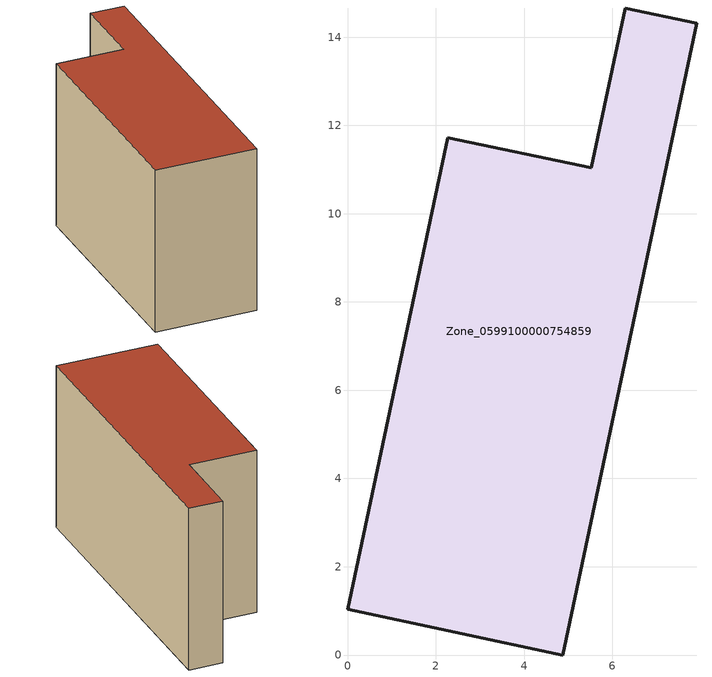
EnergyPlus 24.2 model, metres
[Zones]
Zone_0599100000754859
 floor ground (C_G): 4.88,0 0,1.04 2.27,11.72 5.52,11.04 6.29,14.66 7.92,14.31 z0
 wall outside (C_F): 0,1.04 4.88,0 7.92,14.31 6.29,14.66 5.52,11.04 2.27,11.72 0,1.04 z0:8.27
 roof outside (C_R): 2.27,11.72 0,1.04 4.88,0 7.92,14.31 6.29,14.66 5.52,11.04 z8.27
[BUILDING]
Pand.0599100000754859: North Axis=0; Terrain=City; Loads Convergence Tolerance Value=0.04; Temperature Convergence Tolerance Value=0.4; Solar Distribution=FullExterior; Maximum Number of Warmup Days=25; Minimum Number of Warmup Days=1
[Site:Location]
Rotterdam.The.Hague.AP_ZH_NLD Design_Conditions: Latitude=51.96; Longitude=4.45; Time Zone=1; Elevation=-4.5
[SITE:GROUNDTEMPERATURE:BUILDINGSURFACE]
18, 18, 18, 18, 18, 18, 18, 18, 18, 18, 18, 18
[MATERIAL] Thermal Absorptance=0.9; Solar Absorptance=0.7; Visible Absorptance=0.7
Name | Roughness | Thickness | Conductivity | Density | Specific Heat
G.TC.1975-1991 | MediumSmooth | 0.15 | 0.288461 | 540 | 1210
F.TC.1975-1991 | Rough | 0.3 | 0.230769 | 1920 | 840
R.TC.1975-1991 | MediumRough | 0.2 | 0.153846 | 1500 | 1000
[CONSTRUCTION]
C_G: G.TC.1975-1991
C_F: F.TC.1975-1991
C_R: R.TC.1975-1991
[ZONE]
Zone_0599100000754859: Type=1; Multiplier=1; Ceiling Height=Autocalculate; Volume=Autocalculate; Floor Area=autocalculate; Part of Total Floor Area=Yes
[ZONEINFILTRATION:DESIGNFLOWRATE]
Infil_Zone_0599100000754859: Zone or ZoneList or Space or SpaceList=Zone_0599100000754859; Schedule=AlwaysOn; Design Flow Rate Calculation Method=Flow/Area; Flow Rate per Floor Area=0.003; Constant Term Coefficient=1; Temperature Term Coefficient=0; Velocity Term Coefficient=0; Velocity Squared Term Coefficient=0
[HVACTEMPLATE:ZONE:IDEALLOADSAIRSYSTEM]
Zone_0599100000754859: Maximum Heating Supply Air Temperature=50; Minimum Cooling Supply Air Temperature=13; Maximum Heating Supply Air Humidity Ratio=0.0156; Minimum Cooling Supply Air Humidity Ratio=0.0077; Heating Limit=NoLimit; Cooling Limit=NoLimit; Dehumidification Control Type=ConstantSensibleHeatRatio; Cooling Sensible Heat Ratio=0.7; Dehumidification Setpoint=60; Humidification Control Type=None; Humidification Setpoint=30; Outdoor Air Method=None; Outdoor Air Flow Rate per Person=0.00944; Outdoor Air Flow Rate per Zone Floor Area=0; Outdoor Air Flow Rate per Zone=0; Demand Controlled Ventilation Type=None; Outdoor Air Economizer Type=NoEconomizer; Heat Recovery Type=None; Sensible Heat Recovery Effectiveness=0.7; Latent Heat Recovery Effectiveness=0.65
[ZONECONTROL:THERMOSTAT]
ThermostatControl_Zone_0599100000754859: Zone or ZoneList=Zone_0599100000754859; Control Type Schedule=DualSetpointControlType; Control 1=Thermostat_Zone_0599100000754859; Temperature Difference Between Cutout And Setpoint=0
[THERMOSTATSETPOINT:DUALSETPOINT]
Thermostat_Zone_0599100000754859: Heating Setpoint Temperature Schedule=HeatingSetpoint_Zone_0599100000754859; Cooling Setpoint Temperature Schedule=CoolingSetpoint_Zone_0599100000754859
[SCHEDULE:COMPACT]
HeatingSetpoint_Zone_0599100000754859: Through: 12/31, For: AllDays, Until: 24:00, 21
CoolingSetpoint_Zone_0599100000754859: Through: 12/31, For: AllDays, Until: 24:00, 24
DualSetpointControlType: Through: 12/31, For: AllDays, Until: 24:00, 4
AlwaysOn: Through: 12/31, For: AllDays, Until: 24:00, 1
